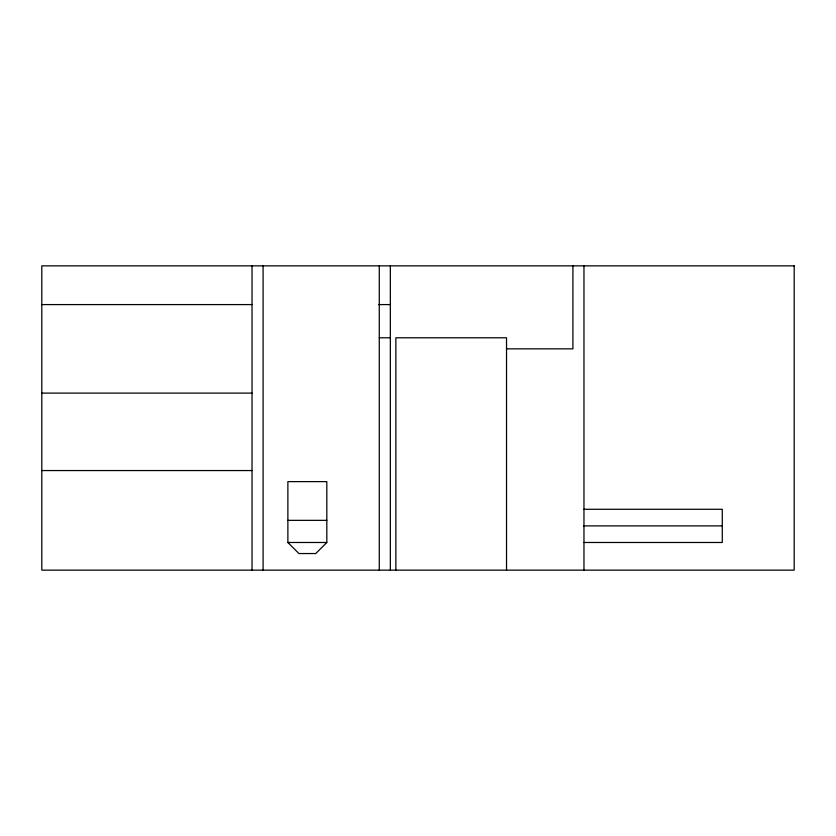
<?xml version="1.0" encoding="UTF-8"?>
<svg xmlns="http://www.w3.org/2000/svg" width="836" height="836" viewBox="0 0 836 836"><rect width="100%" height="100%" fill="white"/><g stroke="black" fill="none" stroke-linecap="round" stroke-linejoin="round"><path stroke-width="1.25" d="M326.824 542.48L315.757 553.547L298.943 553.547L287.877 542.48L287.877 481.62L326.824 481.62L326.824 542.48L287.877 542.48M41.8 304.586L252.033 304.586M378.593 304.586L390.339 304.586M379.272 337.786L390.339 337.786M506.522 348.842L572.911 348.842L572.911 265.858M41.8 393.108L252.033 393.108M41.8 470.553L252.033 470.553M583.967 509.281L722.283 509.281L722.283 542.48L583.967 542.48M287.877 520.347L326.824 520.347M583.622 525.886L722.283 525.886M583.967 265.858L583.967 570.142M506.522 570.142L506.522 337.786L395.867 337.786L395.867 570.142M390.339 265.858L390.339 570.142M379.272 265.858L379.272 570.142M263.089 265.858L263.089 570.142M252.033 265.858L252.033 570.142M794.2 265.858L41.8 265.858L41.8 570.142L794.2 570.142L794.2 265.858"/></g></svg>
